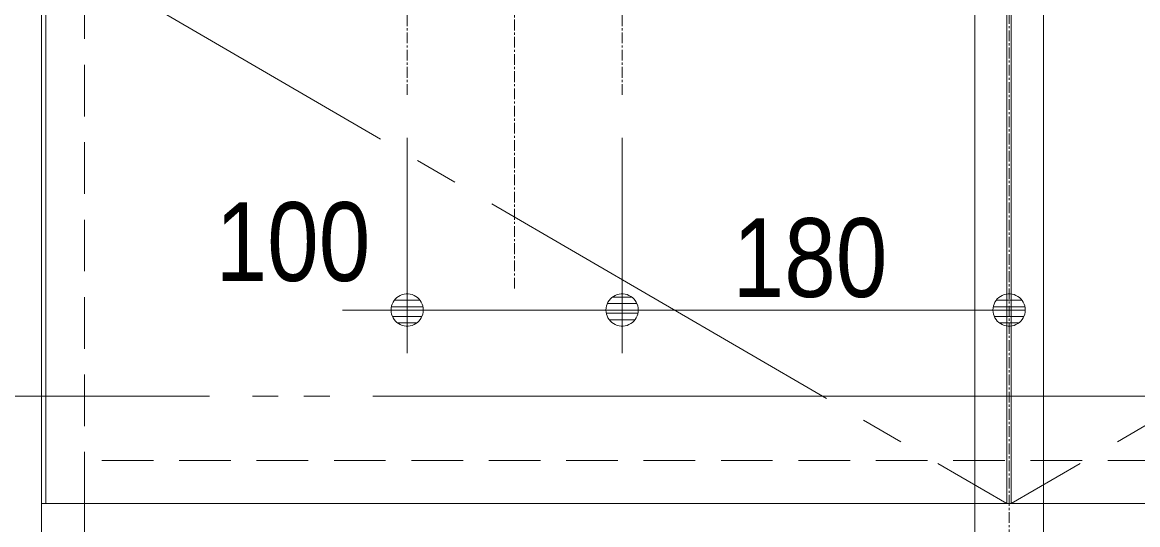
# Model space of a CAD drawing. Units: millimetres, scale not verified. Extents: x -6062 to 6062, y -3045 to 3045.
# Drawn here: x -5326 to -4808, y -1940 to -1706 of the extents above; entities that cross this region are included whole.
import ezdxf
from ezdxf.enums import TextEntityAlignment as Align

# ---------------------------------------------------------------- set-up
doc = ezdxf.new("R2010")
doc.units = ezdxf.units.MM
doc.header["$LTSCALE"] = 20
for name, pattern in [('CHAIN1', [8, 5, -1, 1, -1]), ('CHAIN2', [12, 9, -1, 1, -1]), ('DASHED1', [1.8, 1.2, -0.6]), ('LONG_DOUBLE_CHAIN', [21.8, 18, -1, 0.6, -0.6, 0.6, -1])]:
    doc.linetypes.add(name, pattern=pattern)
for name, color, linetype, lineweight in [('0-1_2寸法-1', 7, 'Continuous', 9), ('0-2_0', 7, 'Continuous', 9), ('0-3_2寸法-2', 7, 'Continuous', 9), ('0-4_5ボウル・キャビネット', 7, 'Continuous', 9), ('0-7_4給排水', 7, 'Continuous', 9)]:
    doc.layers.add(name, color=color, linetype=linetype, lineweight=lineweight)
doc.styles.add('ＭＳ Ｐゴシック', font='')
doc.styles.get('ＭＳ Ｐゴシック').set_extended_font_data('MS PGothic')

# ---------------------------------------------------------------- blocks, each defined once
blk = doc.blocks.new('_Dot')
at = {"layer": '0-2_0'}
for p, q in [((-10, 0), (-20, 0)), ((9.78, 2), (-9.78, 2)), ((7.99, 6), (-7.99, 6)), ((9.16, -3.98), (-9.16, -3.98)), ((6, -7.98), (-6, -7.98))]:
    blk.add_line(p, q, dxfattribs=at)
for points in [[(10, 0), (9.92, 1.25), (9.69, 2.49), (9.3, 3.68), (8.76, 4.82), (8.09, 5.88), (7.29, 6.85), (6.37, 7.71), (5.36, 8.44), (4.26, 9.05), (3.09, 9.51), (1.87, 9.82), (0.63, 9.98), (-0.63, 9.98), (-1.87, 9.82), (-3.09, 9.51), (-4.26, 9.05), (-5.36, 8.44), (-6.37, 7.71), (-7.29, 6.85), (-8.09, 5.88), (-8.76, 4.82), (-9.3, 3.68), (-9.69, 2.49), (-9.92, 1.25), (-10, 0), (0, 0)], [(-10, 0), (-9.92, -1.25), (-9.69, -2.49), (-9.3, -3.68), (-8.76, -4.82), (-8.09, -5.88), (-7.29, -6.85), (-6.37, -7.71), (-5.36, -8.44), (-4.26, -9.05), (-3.09, -9.51), (-1.87, -9.82), (-0.63, -9.98), (0.63, -9.98), (1.87, -9.82), (3.09, -9.51), (4.26, -9.05), (5.36, -8.44), (6.37, -7.71), (7.29, -6.85), (8.09, -5.88), (8.76, -4.82), (9.3, -3.68), (9.69, -2.49), (9.92, -1.25), (10, 0), (0, 0)]]:
    blk.add_lwpolyline(points, close=True, dxfattribs=at)
blk = doc.blocks.new('グループ-7')
at = {"layer": '0-7_4給排水', "linetype": 'CHAIN1'}
blk.add_line((-61600, -41500), (-61600, -21020), dxfattribs=at)
at = {"layer": '0-7_4給排水'}
blk.add_lwpolyline([(-61920, -32754.7), (-61920, -40120), (-61280, -40120), (-61280, -30880)], dxfattribs=at)
blk = doc.blocks.new('グループ-13')
at = {"layer": '0-7_4給排水', "linetype": 'CHAIN1'}
for p, q in [((-66200, -36600), (-66200, -20100)), ((-67200, -34800), (-67200, -32000)), ((-65200, -34800), (-65200, -32000))]:
    blk.add_line(p, q, dxfattribs=at)

msp = doc.modelspace()

# ---------------------------------------------------------------- linework, layer by layer
at = {"layer": '0-1_2寸法-1'}
for p, q in [((-5047.5, -1760), (-5047.5, -1860)), ((-5032.49, -1840), (-4882.51, -1840)), ((-4867.5, -1860), (-4867.3, -1860))]:
    msp.add_line(p, q, dxfattribs=at)
at = {"layer": '0-3_2寸法-2'}
for p, q in [((-5147.5, -1760), (-5147.5, -1860)), ((-5047.5, -1760), (-5047.5, -1860)), ((-5162.51, -1840), (-5177.51, -1840)), ((-5047.5, -1840), (-5147.5, -1840)), ((-5032.49, -1840), (-5017.49, -1840))]:
    msp.add_line(p, q, dxfattribs=at)
at = {"layer": '0-4_5ボウル・キャビネット', "linetype": 'LONG_DOUBLE_CHAIN'}
msp.add_line((-4367.5, -1880), (-5367.5, -1880), dxfattribs=at)
at = {"layer": '0-4_5ボウル・キャビネット', "linetype": 'DASHED1'}
msp.add_line((-4437.5, -1910), (-5297.5, -1910), dxfattribs=at)
at = {"layer": '0-4_5ボウル・キャビネット'}
for points in [[(-5317.5, -1330), (-4417.5, -1330), (-4417.5, -1930), (-5317.5, -1930)], [(-5315.5, -1410), (-5315.5, -1930), (-4868.5, -1930), (-4868.5, -1410)], [(-4419.5, -1410), (-4866.5, -1410), (-4866.5, -1930), (-4419.5, -1930)], [(-5317.5, -1930), (-5297.5, -1930), (-5297.5, -2020), (-5317.5, -2020)]]:
    msp.add_lwpolyline(points, close=True, dxfattribs=at)
at = {"layer": '0-4_5ボウル・キャビネット', "linetype": 'DASHED1'}
msp.add_lwpolyline([(-5297.5, -1930), (-5297.5, -1390), (-4437.5, -1390), (-4437.5, -1930)], dxfattribs=at)
at = {"layer": '0-4_5ボウル・キャビネット', "linetype": 'CHAIN2'}
for points in [[(-4868.5, -1410), (-5315.5, -1670), (-4868.5, -1930)], [(-4866.5, -1410), (-4419.5, -1670), (-4866.5, -1930)]]:
    msp.add_lwpolyline(points, dxfattribs=at)

# ---------------------------------------------------------------- block references
at = {"layer": '0-1_2寸法-1', "xscale": 0.7503418, "yscale": 0.7503418, "rotation": 180}
msp.add_blockref('_Dot', (-5047.5, -1840), dxfattribs=at)
at = {"layer": '0-1_2寸法-1', "xscale": 0.7503418, "yscale": 0.7503418}
msp.add_blockref('_Dot', (-4867.5, -1840), dxfattribs=at)
at = {"layer": '0-3_2寸法-2', "xscale": 0.7503418, "yscale": 0.7503418}
msp.add_blockref('_Dot', (-5147.5, -1840), dxfattribs=at)
at = {"layer": '0-3_2寸法-2', "xscale": 0.7503418, "yscale": 0.7503418, "rotation": 180}
msp.add_blockref('_Dot', (-5047.5, -1840), dxfattribs=at)
at = {"layer": '0-7_4給排水', "xscale": 0.05, "yscale": 0.05}
for name in ['グループ-13', 'グループ-7']:
    msp.add_blockref(name, (-1787.5, 0), dxfattribs=at)

# ---------------------------------------------------------------- texts
at = {"layer": '0-1_2寸法-1', "style": 'ＭＳ Ｐゴシック', "width": 0.9}
msp.add_text('180', height=36.66, dxfattribs=at).set_placement((-4996.11, -1844.96), align=Align.BOTTOM_LEFT)
at = {"layer": '0-3_2寸法-2', "style": 'ＭＳ Ｐゴシック', "width": 0.9}
msp.add_text('100', height=36.66, dxfattribs=at).set_placement((-5236.61, -1837.52), align=Align.BOTTOM_LEFT)

doc.saveas('drawing.dxf')
